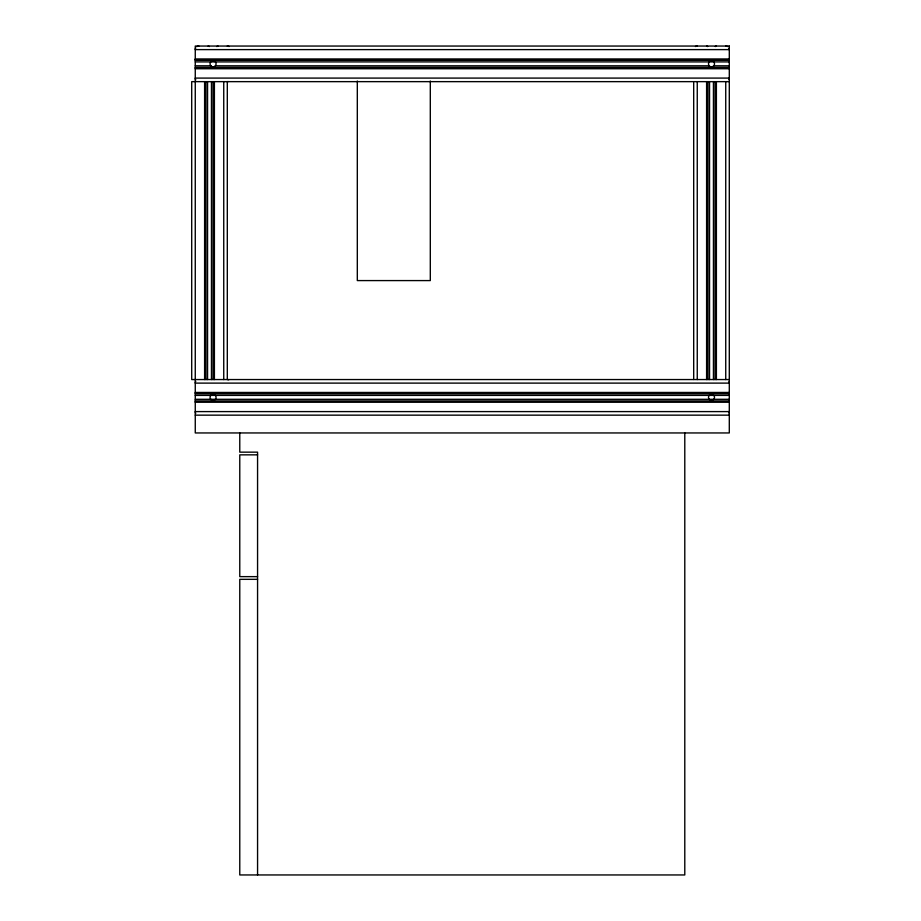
<?xml version="1.0" encoding="UTF-8"?>
<svg xmlns="http://www.w3.org/2000/svg" width="921" height="921" viewBox="0 0 921 921"><rect width="100%" height="100%" fill="white"/><g stroke="black" fill="none" stroke-linecap="round" stroke-linejoin="round"><path stroke-width="1.38" d="M195.264 59.773L729.294 59.773M195.264 60.291L729.294 60.291M195.264 61.903L729.294 61.903M195.264 65.805L211.059 65.805M215.364 65.805L709.193 65.805M713.499 65.805L729.294 65.805M195.264 67.406L729.294 67.406M693.409 81.647L191.706 81.647L191.706 379.556L693.409 379.556M729.294 81.647L693.697 81.647L693.697 379.556L729.294 379.556M195.264 393.797L729.294 393.797M195.264 395.397L729.294 395.397M195.264 399.3L729.294 399.3M195.264 400.911L729.294 400.911M195.264 415.152L729.294 415.152M257.569 454.847L239.771 454.847L239.771 576.638L257.569 576.638M257.569 579.332L239.771 579.332L239.771 874.95L684.787 874.95L684.787 432.951M725.736 81.647L725.736 379.556M716.388 81.647L716.388 379.556M715.053 81.647L715.053 379.556M713.441 81.647L713.441 379.556M709.538 81.647L709.538 379.556M707.938 81.647L707.938 379.556M706.603 81.647L706.603 379.556M697.255 81.647L697.255 379.556M430.303 81.036L430.303 280.583L357.313 280.583L357.313 81.036M257.569 874.95L257.569 452.153L239.771 452.153L239.771 432.951M223.745 81.647L223.745 379.556M214.397 81.647L214.397 379.556M213.062 81.647L213.062 379.556M211.462 81.647L211.462 379.556M207.559 81.647L207.559 379.556M205.947 81.647L205.947 379.556M204.612 81.647L204.612 379.556M715.329 46.568A1.335 1.335 0 0 1 716.388 46.05M725.736 46.05A3.557 3.557 0 0 1 727.509 46.522M729.018 48.249A3.557 3.557 0 0 1 729.294 49.607L195.264 49.607A3.557 3.557 0 0 1 195.747 47.834M729.018 59.773A1.335 1.335 0 0 0 729.294 58.956L195.264 58.956A1.335 1.335 0 0 0 195.655 59.9M729.018 67.935A1.335 1.335 0 0 1 729.294 68.741L195.264 68.741A1.335 1.335 0 0 1 195.655 67.797M729.018 79.459A3.557 3.557 0 0 0 729.294 78.089L195.264 78.089A3.557 3.557 0 0 0 195.747 79.874M695.47 46.522A3.557 3.557 0 0 1 697.255 46.05M706.603 46.05A1.335 1.335 0 0 1 707.662 46.568M216.907 46.568A1.335 1.335 0 0 1 217.966 46.05M227.303 46.05A3.557 3.557 0 0 1 229.087 46.522M228.224 81.532A3.557 3.557 0 0 1 227.303 81.647L227.303 379.556A3.557 3.557 0 0 1 228.673 379.82M197.048 46.522A3.557 3.557 0 0 1 198.821 46.05M208.169 46.05A1.335 1.335 0 0 1 209.228 46.568M729.018 381.743A3.557 3.557 0 0 1 729.294 383.113L195.264 383.113A3.557 3.557 0 0 1 195.747 381.329M729.018 393.267A1.335 1.335 0 0 0 729.294 392.461L195.264 392.461A1.335 1.335 0 0 0 195.655 393.405M729.018 401.429A1.335 1.335 0 0 1 729.294 402.247L195.264 402.247A1.335 1.335 0 0 1 195.655 401.303M729.018 412.953A3.557 3.557 0 0 0 729.294 411.595L195.264 411.595A3.557 3.557 0 0 0 195.747 413.368M729.294 46.05L195.264 46.05L195.264 432.951L729.294 432.951L729.294 46.05M709.354 65.99A3.028 3.028 0 0 0 714.42 64.631A3.028 3.028 0 0 0 710.713 60.924A3.028 3.028 0 0 0 709.354 65.99M210.932 65.99A3.028 3.028 0 0 0 215.986 64.631A3.028 3.028 0 0 0 212.279 60.924A3.028 3.028 0 0 0 210.932 65.99M709.354 399.495A3.028 3.028 0 0 0 714.42 398.137A3.028 3.028 0 0 0 710.713 394.43A3.028 3.028 0 0 0 709.354 399.495M210.932 399.495A3.028 3.028 0 0 0 215.986 398.137A3.028 3.028 0 0 0 212.279 394.43A3.028 3.028 0 0 0 210.932 399.495"/></g></svg>
